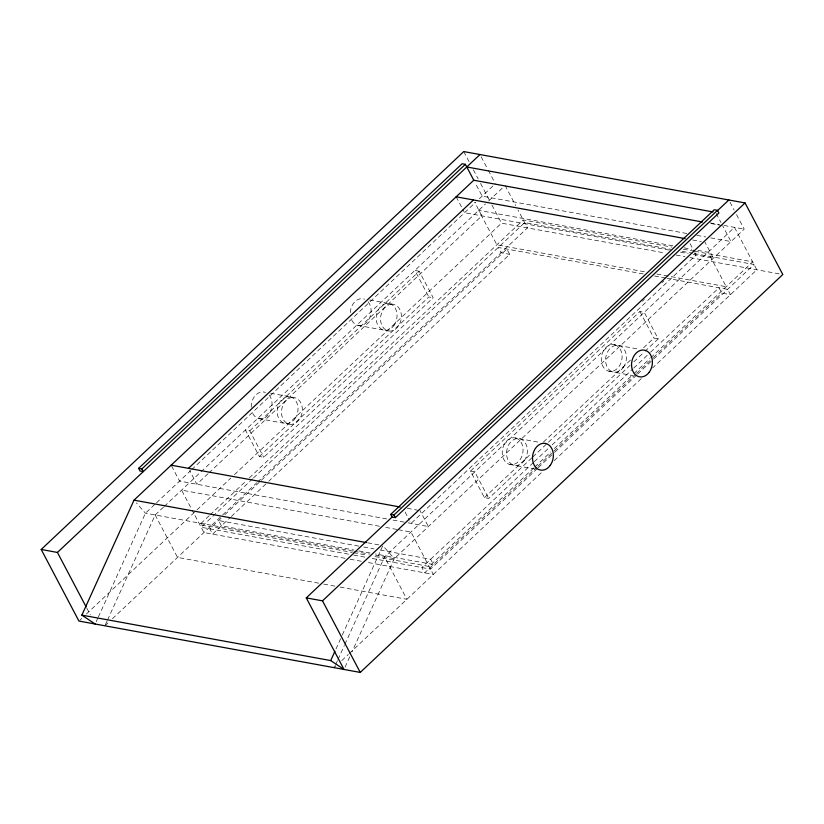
<?xml version="1.0" encoding="UTF-8"?>
<svg xmlns="http://www.w3.org/2000/svg" width="824" height="824" viewBox="0 0 824 824"><rect width="100%" height="100%" fill="white"/><g stroke="black" fill="none" stroke-linecap="round" stroke-linejoin="round"><path stroke-width="0.62" stroke-dasharray="4.12 3.09" d="M96.233 621.687L97.819 618.185M98.344 617.021L145.436 513.208L155.571 503.66M105.441 624.633L107.027 621.131M107.553 619.967L155.169 514.99L163.595 507.059M335.976 648.962L341.764 636.19M342.3 635.026L382.861 545.601L394.274 558.651L351.951 651.969M335.337 665.349L334.276 667.687L336.151 665.916M335.862 664.185L337.449 660.683M337.984 659.519L344.329 645.522M344.854 644.358L384.54 556.88L734.472 227.362L756.834 269.788L652.629 367.906M345.071 667.131L349.829 656.635M156.498 502.794L190.756 470.535M191.693 469.649L475.716 202.199M479.372 198.749L495.358 183.701M164.275 506.41L200.078 472.698M201.015 471.822L485.449 203.981M488.704 200.912L503.279 187.192M249.734 430.808L419.189 271.24L433.177 297.752L263.711 457.32L259.385 456.537L245.408 430.025L249.734 430.808L263.711 457.32M208.07 473.687L196.854 484.255L189.664 470.617M209.008 472.811L481.865 215.878L474.676 202.24M79.876 620.173L81.751 618.412M86.438 613.993L196.06 510.777M196.998 509.891L230.72 478.126M234.469 474.603L501.497 223.16L664.834 252.989M259.385 456.537L428.841 296.959L433.177 297.752M209.1 515.783L199.748 524.589L352.239 552.43M210.038 514.897L245.562 481.443M249.312 477.92L523.271 219.946L671.982 247.107M252.577 478.816L201.149 527.236L348.655 554.171M253.514 477.93L524.672 222.593L670.86 249.291M104.906 625.797L108.655 622.264M112.404 618.742L256.686 482.874M257.624 481.988L527.463 227.898L517.997 209.935M221.048 518.224L209.801 528.823L212.602 534.117L230.411 517.348M224.798 514.701L260.415 481.164M261.352 480.279L506.914 249.044L509.706 254.348L268.83 481.164M231.348 516.473L267.903 482.05M642.401 301.203L644.265 299.442M662.022 282.725L663.897 280.963M531.82 457.866L488.745 498.417L484.419 497.634L470.442 471.122L639.908 311.544L644.234 312.337L658.211 338.849L645.11 351.189M736.522 214.559L744.206 229.144L394.274 558.651L374.065 554.964M484.419 497.634L531.233 453.55M543.407 442.086L630.484 360.098M643.585 347.749L653.885 338.056L658.211 338.849M532.757 456.98L630.123 365.289M633.872 361.767L644.172 352.075M533.396 462.522L421.857 567.54L424.659 572.845L537.124 466.94M534.333 461.636L548.393 448.4M552.142 444.867L632.75 368.967M633.687 368.081L649.611 353.084M650.548 352.198L718.971 287.772L721.773 293.076L730.424 294.652L727.633 289.348L667.131 278.306M533.839 467.857L429.119 566.469L372.407 556.118M534.776 466.981L550.669 452.016M554.418 448.493L632.956 374.529M633.893 373.653L649.786 358.687M650.723 357.801L752.642 261.836L694.663 251.248M538.062 466.054L553.059 451.933M553.996 451.047L635.541 374.271M636.478 373.385L652.412 358.378M653.35 357.503L721.773 293.076M537.361 468.516L430.519 569.126L371.284 558.312M538.299 467.63L554.233 452.623M554.882 452.026L636.715 374.961M637.652 374.075L653.051 359.573M653.587 359.079L754.042 264.483L693.54 253.432M341.775 660.621L348.325 654.452M349.263 653.566L542.274 471.822M554.222 460.575L642.318 377.619M710.103 222.913L719.342 224.602M723.997 225.457L744.206 229.144M711.246 223.592L721.35 225.436M686.794 233.501L482.153 196.133L474.964 182.506M696.898 235.355L705.735 236.962M710.793 237.889L731.001 241.576L722.617 225.673M692.644 239.99L701.296 241.576M672.775 245.789L478.692 210.347L496.862 244.81L645.573 271.971M684.116 247.859L691.676 249.239M697.98 250.393L708.063 252.237L726.232 286.701L669.521 276.339M683.323 249.178L693.406 251.011M682.2 251.361L692.284 253.205M669.181 250.084L464.551 212.716L462.758 209.306M680.552 252.165L688.133 253.545M693.18 254.472L713.399 258.159L705.004 242.246M676.174 255.059L685.001 256.666M690.038 257.582L782.8 274.526M656.913 274.042L668.254 276.112M643.194 273.928L498.262 247.468L501.054 252.772L509.706 254.348M654.534 275.999L665.874 278.079M419.189 271.24L414.863 270.447L428.841 296.959M369.657 299.988L393.769 304.396A13.555 10.31 -79.7 0 1 398.27 326.304A13.555 10.31 -79.7 0 1 380.873 322.256A13.555 10.31 -79.7 0 1 393.769 304.396M614.488 344.7A13.555 10.31 -79.7 0 1 618.979 366.608A13.555 10.31 -79.7 0 1 601.582 362.56A13.555 10.31 -79.7 0 1 614.488 344.7L638.6 349.108M357.873 325.377L388.166 330.908M608.885 371.212L632.997 375.62M270.622 393.254L294.734 397.652A13.555 10.31 -79.7 0 1 299.236 419.56A13.555 10.31 -79.7 0 1 281.829 415.512A13.555 10.31 -79.7 0 1 294.734 397.652M515.443 437.956A13.555 10.31 -79.7 0 1 519.944 459.864A13.555 10.31 -79.7 0 1 502.547 455.827A13.555 10.31 -79.7 0 1 515.443 437.956L539.555 442.364M258.839 418.633L289.131 424.164M509.85 464.468L535.198 469.103M470.442 471.122L474.768 471.905L488.745 498.417M407.365 508.315L418.767 510.396M386.703 518.924L179.55 481.092L171.155 465.179M393.017 520.078L406.912 522.612M408.179 522.838L428.387 526.536L420.003 510.623M379.442 526.258L181.579 490.126L191.58 509.098M385.745 527.401L397.086 529.471M398.342 529.708L410.949 532.005L433.311 574.431L366.515 562.226M367.7 542.831L379.071 544.911M358.718 546.116L218.607 520.531L221.398 525.836L353.939 550.03M363.765 547.033L373.859 548.877M380.173 550.03L430.664 559.249L433.465 564.553L375.394 553.955M358.986 550.957L370.347 553.028M353.033 551.122L145.436 513.208L136.465 502.959M354.289 551.349L369.42 554.109M353.506 552.667L367.37 555.191M353.702 555.098L366.247 557.385M345.132 558.322L203.94 532.541L192.177 510.211M350.138 559.239L361.54 561.319M318.682 583.186L177.531 557.405L155.169 514.99M323.729 584.103L335.069 586.173M340.106 587.1L406.901 599.295L384.54 556.88M730.013 202.22L734.153 210.079M716.221 213.54L720.949 222.511M690.09 243.636L694.282 251.588M694.889 252.721L696.084 254.997L411.073 523.374L409.878 521.098M639.908 311.544L653.885 338.056M505.102 185.482L515.69 205.578M481.164 156.787L487.674 169.116M488.261 170.238L494.771 182.578M463.757 151.575L469.752 162.936M473.347 169.754L478.136 178.839M480.536 183.392L489.518 200.428M491.918 204.98L501.497 223.16M456.166 196.812L462.151 208.173M405.089 512.013L409.281 519.965M86.788 608.112L90.383 614.931M251.217 407.252A13.555 10.31 -79.7 0 1 265.472 392.44M269.088 395.067A13.555 10.31 -79.7 0 1 267.233 415.986A13.555 10.31 -79.7 0 1 251.866 411.279M350.272 312.595A13.555 10.31 -79.7 0 1 364.507 299.184M368.122 301.811A13.555 10.31 -79.7 0 1 366.268 322.72A13.555 10.31 -79.7 0 1 350.9 318.023M393.944 325.511A13.555 10.31 -79.7 0 0 389.443 303.603A13.555 10.31 -79.7 0 0 376.537 321.473A13.555 10.31 -79.7 0 0 393.944 325.511M294.91 418.767A13.555 10.31 -79.7 0 0 290.409 396.859A13.555 10.31 -79.7 0 0 277.503 414.729A13.555 10.31 -79.7 0 0 294.91 418.767M524.27 460.657A13.555 10.31 -79.7 0 0 519.779 438.749A13.555 10.31 -79.7 0 0 506.873 456.609A13.555 10.31 -79.7 0 0 524.27 460.657M623.315 367.401A13.555 10.31 -79.7 0 0 618.814 345.493A13.555 10.31 -79.7 0 0 605.908 363.353A13.555 10.31 -79.7 0 0 623.315 367.401"/><path stroke-width="1.24" d="M95.172 624.015L81.864 615.126L134.013 500.158L473.769 180.229L702.409 221.986M81.864 615.126L330.702 660.57L334.925 651.279M41.2 549.474L463.757 151.575L745.061 202.941L782.8 274.526L360.243 672.425L78.939 621.059L41.2 549.474L57.433 552.441L86.18 606.979M138.617 468.372L141.862 468.959L143.263 471.616L140.018 471.019L138.617 468.372L462.14 163.729L465.385 164.326L473.882 180.435M141.862 468.959L465.385 164.326M57.433 552.441L479.99 154.541M188.469 468.341L473.47 199.964M390.71 514.403L714.223 209.76L717.477 210.357L718.868 213.004L395.355 517.647L392.1 517.06L390.71 514.403L393.954 515L395.355 517.647M393.954 515L717.477 210.357M330.702 660.57L344.01 669.459L306.271 597.884L392.1 517.06M717.385 210.759L728.828 199.985M306.271 597.884L322.503 600.84L745.061 202.941M466.786 166.973L713.1 211.953M456.166 196.812L685.177 238.63M171.155 465.179L400.165 507.007M134.013 500.158L366.433 542.604M322.503 600.84L360.243 672.425M649.281 372.139A13.555 10.31 -79.7 0 0 644.78 350.231A13.555 10.31 -79.7 0 0 631.874 368.101A13.555 10.31 -79.7 0 0 649.281 372.139M550.236 465.395A13.555 10.31 -79.7 0 0 545.745 443.487A13.555 10.31 -79.7 0 0 532.84 461.358A13.555 10.31 -79.7 0 0 550.236 465.395"/></g></svg>
